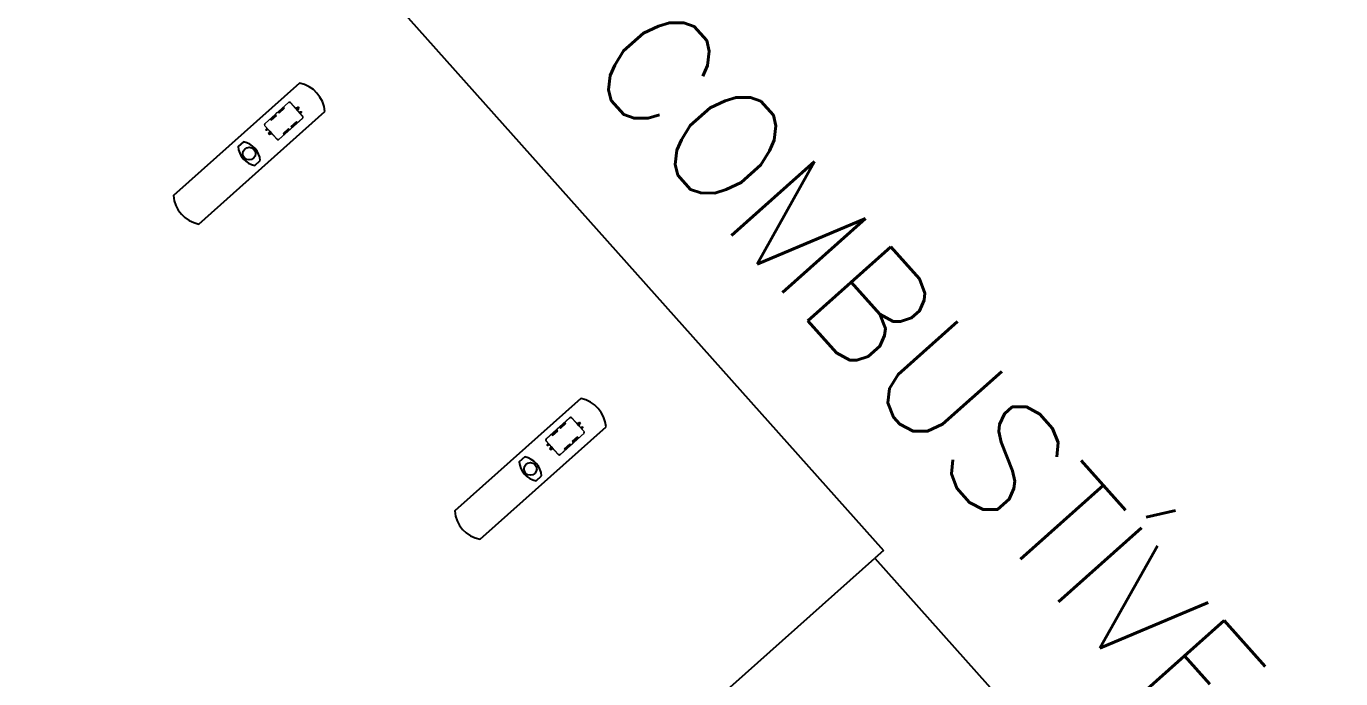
# Model space of a CAD drawing. Header units: millimetres. Extents: x 1111 to 1333, y -447 to -319.
# Drawn here: x 1130.425 to 1132.914, y -439.813 to -438.578 of the extents above; entities that cross this region are included whole.
import ezdxf

# ---------------------------------------------------------------- set-up
doc = ezdxf.new("R2010")
doc.units = ezdxf.units.MM
doc.linetypes.add('HIDDEN', pattern=[0.375, 0.25, -0.125])
for name, color, linetype in [('ARQ-ESTRUTURA', 6, 'Continuous'), ('ARQ-PENA-01', 1, 'Continuous'), ('ARQ-PENA-02', 2, 'Continuous'), ('ARQ-PENA-FINA-CINZA', 8, 'Continuous'), ('ARQ-PROJ-01', 1, 'HIDDEN'), ('ARQ-TEXTO3', 3, 'Continuous')]:
    doc.layers.add(name, color=color, linetype=linetype)
doc.styles.add('ROMANS', font='romans')

# ---------------------------------------------------------------- blocks, each defined once
blk = doc.blocks.new('BOMBA SUPERIOR')
at = {"layer": 'ARQ-PENA-FINA-CINZA', "lineweight": 5}
for p, q in [((807.283, 415.897), (807.282, 415.896)), ((807.282, 415.896), (807.282, 415.852)), ((807.283, 415.895), (807.282, 415.896)), ((807.282, 415.876), (807.283, 415.877)), ((807.32, 415.895), (807.283, 415.897)), ((807.283, 415.897), (807.283, 415.897)), ((807.32, 415.893), (807.283, 415.895)), ((807.283, 415.895), (807.283, 415.895)), ((807.283, 415.877), (807.283, 415.877)), ((807.283, 415.877), (807.31, 415.877)), ((807.295, 415.988), (807.296, 415.994)), ((807.296, 415.982), (807.295, 415.988)), ((807.295, 415.874), (807.295, 415.875)), ((807.295, 415.875), (807.311, 415.875)), ((807.296, 415.994), (807.3, 415.998)), ((807.3, 415.978), (807.296, 415.982)), ((807.3, 415.998), (807.304, 416.002)), ((807.304, 415.974), (807.3, 415.978)), ((807.304, 416.002), (807.31, 416.003)), ((807.31, 415.973), (807.304, 415.974)), ((807.31, 416.003), (807.327, 416.003)), ((807.327, 415.973), (807.31, 415.973)), ((807.321, 415.88), (807.312, 415.879)), ((807.312, 415.879), (807.312, 415.869)), ((807.312, 415.869), (807.312, 415.879)), ((807.312, 415.878), (807.312, 415.878)), ((807.312, 415.878), (807.312, 415.877)), ((807.312, 415.875), (807.312, 415.874)), ((807.321, 415.907), (807.32, 415.906)), ((807.32, 415.906), (807.321, 415.906)), ((807.32, 415.906), (807.32, 415.89)), ((807.32, 415.904), (807.32, 415.903)), ((807.321, 415.903), (807.32, 415.903)), ((807.32, 415.903), (807.321, 415.903)), ((807.321, 415.895), (807.32, 415.895)), ((807.32, 415.895), (807.321, 415.895)), ((807.32, 415.89), (807.321, 415.89)), ((807.323, 415.907), (807.321, 415.907)), ((807.321, 415.907), (807.321, 415.907)), ((807.321, 415.903), (807.321, 415.903)), ((807.321, 415.899), (807.322, 415.901)), ((807.321, 415.897), (807.321, 415.899)), ((807.321, 415.892), (807.321, 415.897)), ((807.321, 415.896), (807.321, 415.895)), ((807.321, 415.856), (807.321, 415.892)), ((807.322, 415.907), (807.342, 415.907)), ((807.322, 415.903), (807.323, 415.905)), ((807.322, 415.901), (807.322, 415.903)), ((807.323, 415.905), (807.324, 415.906)), ((807.323, 415.905), (807.323, 415.905)), ((807.324, 415.906), (807.342, 415.906)), ((807.327, 416.013), (807.327, 415.964)), ((807.346, 416.013), (807.327, 416.013)), ((807.327, 415.964), (807.346, 415.964)), ((807.346, 415.91), (807.338, 415.91)), ((807.338, 415.91), (807.338, 415.837)), ((807.343, 415.909), (807.342, 415.908)), ((807.342, 415.908), (807.342, 415.839)), ((807.342, 415.907), (807.342, 415.907)), ((807.342, 415.907), (807.342, 415.907)), ((807.342, 415.906), (807.342, 415.907)), ((807.342, 415.906), (807.342, 415.906)), ((807.344, 415.909), (807.343, 415.909)), ((807.344, 415.839), (807.344, 415.909)), ((807.344, 415.909), (807.346, 415.909)), ((807.347, 416.101), (807.346, 416.098)), ((807.346, 416.098), (807.346, 416.094)), ((807.346, 416.094), (807.346, 415.654)), ((807.346, 416.083), (807.346, 416.084)), ((807.346, 416.084), (807.348, 416.084)), ((807.347, 416.083), (807.346, 416.083)), ((807.346, 415.964), (807.346, 416.013)), ((807.346, 415.822), (807.346, 415.925)), ((807.346, 415.837), (807.346, 415.91)), ((807.346, 415.839), (807.346, 415.909)), ((807.346, 415.909), (807.346, 415.839)), ((807.348, 416.105), (807.347, 416.103)), ((807.347, 416.103), (807.347, 416.102)), ((807.347, 416.102), (807.347, 416.101)), ((807.349, 416.108), (807.348, 416.105)), ((807.348, 416.084), (807.348, 415.664)), ((807.35, 416.109), (807.349, 416.108)), ((807.351, 416.11), (807.35, 416.109)), ((807.353, 416.112), (807.351, 416.11)), ((807.354, 416.114), (807.353, 416.112)), ((807.355, 416.115), (807.354, 416.114)), ((807.356, 416.116), (807.355, 416.115)), ((807.358, 416.118), (807.356, 416.116)), ((807.36, 416.119), (807.358, 416.118)), ((807.361, 416.12), (807.36, 416.119)), ((807.361, 416.109), (807.36, 416.107)), ((807.36, 416.107), (807.361, 416.104)), ((807.362, 416.12), (807.361, 416.12)), ((807.363, 416.11), (807.361, 416.109)), ((807.361, 416.106), (807.361, 416.107)), ((807.361, 416.107), (807.363, 416.107)), ((807.361, 416.106), (807.361, 416.107)), ((807.363, 416.106), (807.361, 416.106)), ((807.361, 416.104), (807.363, 416.103)), ((807.364, 416.122), (807.362, 416.12)), ((807.365, 416.109), (807.363, 416.11)), ((807.364, 416.109), (807.363, 416.109)), ((807.363, 416.109), (807.363, 416.109)), ((807.363, 416.107), (807.363, 416.109)), ((807.363, 416.109), (807.364, 416.109)), ((807.363, 416.105), (807.363, 416.106)), ((807.363, 416.105), (807.363, 416.105)), ((807.363, 416.105), (807.364, 416.105)), ((807.364, 416.105), (807.363, 416.105)), ((807.363, 416.103), (807.365, 416.104)), ((807.367, 416.123), (807.364, 416.122)), ((807.364, 416.109), (807.364, 416.109)), ((807.364, 416.109), (807.364, 416.107)), ((807.364, 416.107), (807.365, 416.107)), ((807.365, 416.106), (807.364, 416.106)), ((807.364, 416.106), (807.364, 416.105)), ((807.364, 416.105), (807.364, 416.105)), ((807.367, 416.107), (807.365, 416.109)), ((807.365, 416.104), (807.367, 416.107)), ((807.365, 416.107), (807.365, 416.106)), ((807.365, 416.107), (807.365, 416.106)), ((807.368, 416.123), (807.367, 416.123)), ((807.372, 416.123), (807.368, 416.123)), ((807.375, 416.124), (807.372, 416.123)), ((807.376, 416.124), (807.375, 416.124)), ((807.386, 416.124), (807.376, 416.124)), ((807.386, 416.122), (808.126, 416.122)), ((807.387, 416.124), (808.125, 416.124)), ((807.715, 416.107), (807.543, 416.107)), ((807.543, 416.107), (807.543, 416.084)), ((807.543, 416.084), (807.715, 416.084)), ((807.715, 416.084), (807.715, 416.107)), ((807.742, 416.125), (807.745, 416.128)), ((807.742, 416.124), (807.745, 416.127)), ((807.743, 416.125), (807.742, 416.125)), ((807.742, 416.125), (807.742, 416.124)), ((807.745, 416.128), (807.767, 416.128)), ((807.745, 416.127), (807.767, 416.127)), ((807.767, 416.128), (807.77, 416.125)), ((807.767, 416.127), (807.77, 416.124)), ((807.77, 416.125), (807.769, 416.125)), ((807.77, 416.124), (807.77, 416.125)), ((807.968, 416.107), (807.797, 416.107)), ((807.797, 416.107), (807.797, 416.084)), ((807.797, 416.084), (807.968, 416.084)), ((807.968, 416.084), (807.968, 416.107)), ((808.136, 416.124), (808.126, 416.124)), ((808.137, 416.124), (808.136, 416.124)), ((808.14, 416.123), (808.137, 416.124)), ((808.143, 416.123), (808.14, 416.123)), ((808.144, 416.123), (808.143, 416.123)), ((808.147, 416.122), (808.144, 416.123)), ((808.146, 416.109), (808.145, 416.107)), ((808.145, 416.107), (808.146, 416.104)), ((808.149, 416.11), (808.146, 416.109)), ((808.146, 416.104), (808.149, 416.103)), ((808.15, 416.12), (808.147, 416.122)), ((808.148, 416.107), (808.147, 416.107)), ((808.147, 416.107), (808.147, 416.106)), ((808.147, 416.106), (808.147, 416.107)), ((808.147, 416.106), (808.148, 416.106)), ((808.149, 416.109), (808.148, 416.109)), ((808.148, 416.109), (808.148, 416.109)), ((808.148, 416.109), (808.148, 416.107)), ((808.148, 416.109), (808.149, 416.109)), ((808.148, 416.106), (808.148, 416.105)), ((808.148, 416.105), (808.148, 416.105)), ((808.148, 416.105), (808.149, 416.105)), ((808.149, 416.105), (808.148, 416.105)), ((808.151, 416.109), (808.149, 416.11)), ((808.15, 416.109), (808.149, 416.109)), ((808.149, 416.109), (808.149, 416.107)), ((808.149, 416.107), (808.15, 416.107)), ((808.15, 416.106), (808.149, 416.106)), ((808.149, 416.106), (808.149, 416.105)), ((808.149, 416.105), (808.15, 416.105)), ((808.149, 416.103), (808.151, 416.104)), ((808.151, 416.12), (808.15, 416.12)), ((808.15, 416.106), (808.15, 416.107)), ((808.15, 416.107), (808.15, 416.106)), ((808.152, 416.119), (808.151, 416.12)), ((808.152, 416.107), (808.151, 416.109)), ((808.151, 416.104), (808.152, 416.107)), ((808.154, 416.118), (808.152, 416.119)), ((808.156, 416.116), (808.154, 416.118)), ((808.157, 416.115), (808.156, 416.116)), ((808.158, 416.114), (808.157, 416.115)), ((808.159, 416.112), (808.158, 416.114)), ((808.161, 416.11), (808.159, 416.112)), ((808.162, 416.109), (808.161, 416.11)), ((808.162, 416.108), (808.162, 416.109)), ((808.163, 416.105), (808.162, 416.108)), ((808.164, 416.103), (808.163, 416.105)), ((808.165, 416.102), (808.164, 416.103)), ((808.164, 415.664), (808.164, 416.084)), ((808.164, 416.084), (808.166, 416.084)), ((808.165, 416.101), (808.165, 416.102)), ((808.165, 416.098), (808.165, 416.101)), ((808.165, 416.095), (808.165, 416.098)), ((808.166, 416.094), (808.165, 416.095)), ((808.165, 416.084), (808.165, 416.083)), ((808.165, 416.083), (808.166, 416.083)), ((808.166, 415.654), (808.166, 416.094)), ((808.166, 415.822), (808.166, 415.925)), ((808.166, 415.837), (808.166, 415.91)), ((808.166, 415.91), (808.173, 415.91)), ((808.166, 415.839), (808.166, 415.909)), ((808.166, 415.909), (808.166, 415.839)), ((808.167, 415.909), (808.166, 415.909)), ((808.167, 415.909), (808.168, 415.909)), ((808.167, 415.839), (808.167, 415.909)), ((808.168, 415.909), (808.169, 415.908)), ((808.169, 415.908), (808.169, 415.839)), ((808.17, 415.907), (808.169, 415.907)), ((808.169, 415.906), (808.169, 415.907)), ((808.17, 415.906), (808.169, 415.906)), ((808.19, 415.907), (808.17, 415.907)), ((808.17, 415.907), (808.17, 415.907)), ((808.188, 415.906), (808.17, 415.906)), ((808.173, 415.91), (808.173, 415.837)), ((808.188, 415.907), (808.19, 415.907)), ((808.188, 415.905), (808.188, 415.906)), ((808.189, 415.905), (808.188, 415.905)), ((808.19, 415.903), (808.189, 415.905)), ((808.19, 415.907), (808.191, 415.907)), ((808.19, 415.901), (808.19, 415.903)), ((808.19, 415.899), (808.19, 415.901)), ((808.191, 415.897), (808.19, 415.899)), ((808.191, 415.907), (808.192, 415.906)), ((808.191, 415.903), (808.192, 415.903)), ((808.192, 415.903), (808.191, 415.903)), ((808.191, 415.892), (808.191, 415.897)), ((808.191, 415.896), (808.191, 415.895)), ((808.191, 415.895), (808.192, 415.895)), ((808.191, 415.856), (808.191, 415.892)), ((808.192, 415.89), (808.191, 415.89)), ((808.191, 415.88), (808.199, 415.879)), ((808.192, 415.906), (808.192, 415.906)), ((808.192, 415.906), (808.192, 415.89)), ((808.192, 415.904), (808.192, 415.903)), ((808.192, 415.903), (808.192, 415.903)), ((808.192, 415.895), (808.228, 415.897)), ((808.192, 415.893), (808.228, 415.895)), ((808.192, 415.895), (808.192, 415.895)), ((808.199, 415.879), (808.199, 415.869)), ((808.199, 415.869), (808.199, 415.879)), ((808.2, 415.878), (808.199, 415.877)), ((808.199, 415.877), (808.199, 415.877)), ((808.199, 415.875), (808.2, 415.874)), ((808.2, 415.878), (808.2, 415.878)), ((808.216, 415.875), (808.2, 415.875)), ((808.228, 415.877), (808.201, 415.877)), ((808.217, 415.874), (808.216, 415.875)), ((808.228, 415.897), (808.229, 415.897)), ((808.228, 415.895), (808.229, 415.895)), ((808.229, 415.877), (808.228, 415.877)), ((808.229, 415.897), (808.23, 415.896)), ((808.229, 415.895), (808.23, 415.896)), ((808.23, 415.876), (808.229, 415.877)), ((808.23, 415.896), (808.23, 415.852)), ((807.282, 415.872), (807.283, 415.87)), ((807.282, 415.852), (807.283, 415.853)), ((807.282, 415.852), (807.283, 415.851)), ((807.283, 415.87), (807.283, 415.87)), ((807.283, 415.87), (807.31, 415.87)), ((807.283, 415.853), (807.32, 415.855)), ((807.283, 415.853), (807.283, 415.853)), ((807.283, 415.851), (807.32, 415.852)), ((807.283, 415.851), (807.283, 415.851)), ((807.295, 415.873), (807.295, 415.874)), ((807.311, 415.873), (807.295, 415.873)), ((807.295, 415.873), (807.295, 415.873)), ((807.295, 415.873), (807.295, 415.873)), ((807.312, 415.873), (807.312, 415.873)), ((807.312, 415.87), (807.312, 415.87)), ((807.312, 415.87), (807.312, 415.869)), ((807.312, 415.869), (807.313, 415.869)), ((807.321, 415.867), (807.312, 415.869)), ((807.321, 415.859), (807.32, 415.859)), ((807.32, 415.859), (807.32, 415.842)), ((807.32, 415.852), (807.32, 415.853)), ((807.32, 415.853), (807.321, 415.853)), ((807.321, 415.852), (807.32, 415.852)), ((807.321, 415.845), (807.32, 415.844)), ((807.32, 415.844), (807.321, 415.844)), ((807.32, 415.842), (807.32, 415.841)), ((807.32, 415.841), (807.321, 415.841)), ((807.321, 415.851), (807.321, 415.856)), ((807.321, 415.848), (807.321, 415.851)), ((807.322, 415.846), (807.321, 415.848)), ((807.321, 415.841), (807.321, 415.84)), ((807.321, 415.84), (807.322, 415.84)), ((807.322, 415.844), (807.322, 415.846)), ((807.323, 415.843), (807.322, 415.844)), ((807.342, 415.84), (807.322, 415.84)), ((807.322, 415.84), (807.323, 415.84)), ((807.323, 415.842), (807.323, 415.843)), ((807.324, 415.842), (807.323, 415.842)), ((807.342, 415.841), (807.324, 415.842)), ((807.338, 415.837), (807.346, 415.837)), ((807.342, 415.841), (807.342, 415.841)), ((807.342, 415.84), (807.342, 415.84)), ((807.342, 415.839), (807.342, 415.839)), ((807.342, 415.839), (807.343, 415.839)), ((807.343, 415.839), (807.344, 415.839)), ((807.344, 415.839), (807.346, 415.839)), ((807.346, 415.839), (807.346, 415.839)), ((807.346, 415.664), (807.346, 415.665)), ((807.346, 415.665), (807.347, 415.665)), ((807.348, 415.664), (807.346, 415.664)), ((807.346, 415.654), (807.346, 415.651)), ((807.346, 415.651), (807.347, 415.647)), ((807.347, 415.647), (807.347, 415.646)), ((807.347, 415.646), (807.348, 415.642)), ((807.348, 415.642), (807.35, 415.639)), ((807.35, 415.639), (807.351, 415.638)), ((807.351, 415.638), (807.353, 415.634)), ((807.353, 415.634), (807.355, 415.632)), ((807.355, 415.632), (807.357, 415.631)), ((807.358, 415.643), (807.357, 415.641)), ((807.357, 415.641), (807.358, 415.639)), ((807.357, 415.631), (807.36, 415.628)), ((807.36, 415.645), (807.358, 415.641)), ((807.36, 415.645), (807.358, 415.643)), ((807.358, 415.641), (807.36, 415.637)), ((807.358, 415.639), (807.36, 415.637)), ((807.361, 415.646), (807.36, 415.645)), ((807.363, 415.646), (807.36, 415.645)), ((807.361, 415.643), (807.36, 415.641)), ((807.36, 415.641), (807.361, 415.638)), ((807.36, 415.637), (807.361, 415.636)), ((807.36, 415.637), (807.363, 415.635)), ((807.36, 415.628), (807.361, 415.627)), ((807.363, 415.646), (807.361, 415.646)), ((807.363, 415.645), (807.361, 415.643)), ((807.361, 415.64), (807.361, 415.641)), ((807.361, 415.641), (807.363, 415.641)), ((807.361, 415.64), (807.361, 415.641)), ((807.363, 415.64), (807.361, 415.64)), ((807.361, 415.638), (807.363, 415.637)), ((807.361, 415.636), (807.363, 415.635)), ((807.361, 415.627), (807.364, 415.626)), ((807.367, 415.645), (807.363, 415.646)), ((807.367, 415.645), (807.363, 415.646)), ((807.365, 415.643), (807.363, 415.645)), ((807.363, 415.641), (807.363, 415.643)), ((807.363, 415.643), (807.364, 415.643)), ((807.364, 415.642), (807.363, 415.642)), ((807.363, 415.642), (807.363, 415.642)), ((807.363, 415.639), (807.363, 415.64)), ((807.363, 415.639), (807.363, 415.639)), ((807.363, 415.639), (807.364, 415.639)), ((807.364, 415.639), (807.363, 415.639)), ((807.363, 415.637), (807.365, 415.638)), ((807.363, 415.635), (807.367, 415.637)), ((807.363, 415.635), (807.367, 415.637)), ((807.364, 415.643), (807.364, 415.641)), ((807.364, 415.642), (807.364, 415.642)), ((807.364, 415.641), (807.365, 415.641)), ((807.365, 415.64), (807.364, 415.64)), ((807.364, 415.64), (807.364, 415.639)), ((807.364, 415.639), (807.364, 415.639)), ((807.364, 415.626), (807.368, 415.625)), ((807.367, 415.641), (807.365, 415.643)), ((807.365, 415.638), (807.367, 415.641)), ((807.365, 415.641), (807.365, 415.64)), ((807.365, 415.641), (807.365, 415.64)), ((807.368, 415.641), (807.367, 415.645)), ((807.368, 415.643), (807.367, 415.645)), ((807.367, 415.637), (807.368, 415.641)), ((807.367, 415.637), (807.368, 415.639)), ((807.369, 415.641), (807.368, 415.643)), ((807.368, 415.639), (807.369, 415.641)), ((807.368, 415.625), (807.369, 415.625)), ((807.369, 415.625), (807.374, 415.624)), ((807.374, 415.624), (807.376, 415.624)), ((807.376, 415.624), (807.386, 415.624)), ((807.386, 415.624), (807.386, 415.626)), ((807.386, 415.626), (808.126, 415.626)), ((807.386, 415.624), (807.387, 415.624)), ((807.387, 415.624), (807.386, 415.624)), ((808.125, 415.624), (807.387, 415.624)), ((807.387, 415.624), (807.388, 415.624)), ((807.716, 415.663), (807.544, 415.663)), ((807.544, 415.663), (807.544, 415.64)), ((807.544, 415.64), (807.716, 415.64)), ((807.716, 415.64), (807.716, 415.663)), ((807.742, 415.623), (807.742, 415.624)), ((807.742, 415.624), (807.745, 415.62)), ((807.745, 415.619), (807.742, 415.623)), ((807.742, 415.623), (807.743, 415.623)), ((807.745, 415.62), (807.767, 415.62)), ((807.767, 415.619), (807.745, 415.619)), ((807.767, 415.62), (807.77, 415.624)), ((807.77, 415.623), (807.767, 415.619)), ((807.77, 415.623), (807.769, 415.623)), ((807.77, 415.624), (807.77, 415.623)), ((807.968, 415.663), (807.796, 415.663)), ((807.796, 415.663), (807.796, 415.64)), ((807.796, 415.64), (807.968, 415.64)), ((807.968, 415.64), (807.968, 415.663)), ((808.125, 415.624), (808.125, 415.624)), ((808.125, 415.624), (808.136, 415.624)), ((808.126, 415.624), (808.125, 415.624)), ((808.126, 415.626), (808.126, 415.624)), ((808.136, 415.624), (808.138, 415.624)), ((808.138, 415.624), (808.142, 415.625)), ((808.142, 415.625), (808.144, 415.625)), ((808.145, 415.645), (808.143, 415.641)), ((808.145, 415.645), (808.143, 415.643)), ((808.143, 415.643), (808.143, 415.641)), ((808.143, 415.641), (808.145, 415.637)), ((808.143, 415.641), (808.143, 415.639)), ((808.143, 415.639), (808.145, 415.637)), ((808.147, 415.646), (808.144, 415.646)), ((808.144, 415.646), (808.144, 415.641)), ((808.144, 415.641), (808.147, 415.641)), ((808.144, 415.625), (808.147, 415.626)), ((808.146, 415.646), (808.145, 415.645)), ((808.149, 415.646), (808.145, 415.645)), ((808.146, 415.643), (808.145, 415.641)), ((808.145, 415.641), (808.146, 415.638)), ((808.145, 415.637), (808.146, 415.636)), ((808.145, 415.637), (808.149, 415.635)), ((808.149, 415.646), (808.146, 415.646)), ((808.149, 415.645), (808.146, 415.643)), ((808.146, 415.638), (808.149, 415.637)), ((808.146, 415.636), (808.149, 415.635)), ((808.147, 415.641), (808.147, 415.646)), ((808.147, 415.641), (808.147, 415.64)), ((808.147, 415.64), (808.147, 415.641)), ((808.147, 415.641), (808.148, 415.641)), ((808.147, 415.64), (808.148, 415.64)), ((808.147, 415.626), (808.15, 415.627)), ((808.148, 415.641), (808.148, 415.643)), ((808.148, 415.643), (808.149, 415.643)), ((808.149, 415.642), (808.148, 415.642)), ((808.148, 415.642), (808.148, 415.642)), ((808.148, 415.64), (808.148, 415.639)), ((808.148, 415.639), (808.148, 415.639)), ((808.148, 415.639), (808.149, 415.639)), ((808.149, 415.639), (808.148, 415.639)), ((808.152, 415.645), (808.149, 415.646)), ((808.152, 415.645), (808.149, 415.646)), ((808.151, 415.643), (808.149, 415.645)), ((808.149, 415.643), (808.149, 415.641)), ((808.15, 415.642), (808.149, 415.642)), ((808.149, 415.641), (808.15, 415.641)), ((808.15, 415.64), (808.149, 415.64)), ((808.149, 415.64), (808.149, 415.639)), ((808.149, 415.639), (808.15, 415.639)), ((808.149, 415.637), (808.151, 415.638)), ((808.149, 415.635), (808.152, 415.637)), ((808.149, 415.635), (808.152, 415.637)), ((808.15, 415.64), (808.15, 415.641)), ((808.15, 415.641), (808.15, 415.64)), ((808.15, 415.627), (808.152, 415.628)), ((808.152, 415.641), (808.151, 415.643)), ((808.151, 415.638), (808.152, 415.641)), ((808.154, 415.641), (808.152, 415.645)), ((808.154, 415.643), (808.152, 415.645)), ((808.152, 415.637), (808.154, 415.641)), ((808.152, 415.637), (808.154, 415.639)), ((808.152, 415.628), (808.155, 415.631)), ((808.154, 415.641), (808.154, 415.643)), ((808.154, 415.639), (808.154, 415.641)), ((808.155, 415.631), (808.157, 415.632)), ((808.157, 415.632), (808.158, 415.634)), ((808.158, 415.634), (808.161, 415.638)), ((808.161, 415.638), (808.162, 415.639)), ((808.162, 415.639), (808.163, 415.642)), ((808.163, 415.642), (808.165, 415.646)), ((808.166, 415.664), (808.164, 415.664)), ((808.166, 415.665), (808.165, 415.665)), ((808.165, 415.665), (808.165, 415.664)), ((808.165, 415.651), (808.166, 415.654)), ((808.165, 415.647), (808.165, 415.651)), ((808.165, 415.646), (808.165, 415.647)), ((808.167, 415.839), (808.166, 415.839)), ((808.166, 415.839), (808.166, 415.839)), ((808.173, 415.837), (808.166, 415.837)), ((808.184, 415.784), (808.166, 415.784)), ((808.166, 415.784), (808.166, 415.734)), ((808.166, 415.734), (808.184, 415.734)), ((808.168, 415.839), (808.167, 415.839)), ((808.169, 415.839), (808.168, 415.839)), ((808.169, 415.841), (808.17, 415.841)), ((808.169, 415.84), (808.17, 415.84)), ((808.169, 415.839), (808.169, 415.839)), ((808.17, 415.841), (808.188, 415.842)), ((808.17, 415.84), (808.19, 415.84)), ((808.184, 415.734), (808.184, 415.784)), ((808.184, 415.774), (808.201, 415.774)), ((808.201, 415.745), (808.184, 415.745)), ((808.188, 415.842), (808.189, 415.843)), ((808.188, 415.842), (808.188, 415.842)), ((808.19, 415.84), (808.188, 415.84)), ((808.189, 415.844), (808.19, 415.846)), ((808.189, 415.843), (808.189, 415.844)), ((808.19, 415.848), (808.191, 415.851)), ((808.19, 415.846), (808.19, 415.848)), ((808.191, 415.841), (808.19, 415.84)), ((808.19, 415.84), (808.19, 415.84)), ((808.191, 415.867), (808.199, 415.869)), ((808.191, 415.859), (808.192, 415.859)), ((808.191, 415.851), (808.191, 415.856)), ((808.191, 415.852), (808.192, 415.852)), ((808.191, 415.845), (808.192, 415.844)), ((808.192, 415.841), (808.191, 415.841)), ((808.192, 415.859), (808.192, 415.842)), ((808.228, 415.853), (808.192, 415.855)), ((808.192, 415.852), (808.192, 415.853)), ((808.192, 415.853), (808.192, 415.853)), ((808.192, 415.852), (808.228, 415.851)), ((808.192, 415.844), (808.192, 415.844)), ((808.192, 415.842), (808.192, 415.841)), ((808.2, 415.873), (808.199, 415.873)), ((808.199, 415.873), (808.199, 415.873)), ((808.199, 415.87), (808.199, 415.87)), ((808.199, 415.87), (808.2, 415.87)), ((808.199, 415.869), (808.2, 415.869)), ((808.2, 415.873), (808.216, 415.873)), ((808.2, 415.87), (808.2, 415.869)), ((808.228, 415.87), (808.201, 415.87)), ((808.201, 415.774), (808.207, 415.773)), ((808.207, 415.746), (808.201, 415.745)), ((808.207, 415.773), (808.212, 415.77)), ((808.212, 415.749), (808.207, 415.746)), ((808.212, 415.77), (808.215, 415.765)), ((808.215, 415.754), (808.212, 415.749)), ((808.215, 415.765), (808.216, 415.76)), ((808.216, 415.76), (808.215, 415.754)), ((808.216, 415.873), (808.216, 415.873)), ((808.216, 415.873), (808.217, 415.873)), ((808.217, 415.873), (808.217, 415.874)), ((808.229, 415.87), (808.228, 415.87)), ((808.229, 415.853), (808.228, 415.853)), ((808.228, 415.851), (808.229, 415.851)), ((808.23, 415.872), (808.229, 415.87)), ((808.23, 415.852), (808.229, 415.853)), ((808.229, 415.851), (808.23, 415.852))]:
    blk.add_line(p, q, dxfattribs=at)
for centre, radius in [((807.363, 416.107), 0.00513), ((807.363, 416.107), 0.00546), ((808.148, 416.107), 0.00513), ((808.149, 416.107), 0.00546)]:
    blk.add_circle(centre, radius, dxfattribs=at)
blk = doc.blocks.new('1')
at = {"layer": 'ARQ-ESTRUTURA', "color": 8}
for points in [[(72.267, -15.475, 0.333333), (71.867, -15.027), (71.739, -15.141, 0.333333), (72.138, -15.589)], [(78.923, -22.937, 0.333333), (78.524, -22.489), (78.395, -22.604, 0.333333), (78.795, -23.052)]]:
    blk.add_lwpolyline(points, format="xyb", close=True, dxfattribs=at)
for centre in [(72.003, -15.308), (72.003, -15.308), (78.659, -22.77), (78.659, -22.77)]:
    blk.add_circle(centre, 0.15, dxfattribs=at)
at = {"layer": 'ARQ-PENA-01', "color": 8}
blk.add_line((65.712, -0.819), (87.013, -24.699), dxfattribs=at)
at = {"layer": 'ARQ-PENA-02', "color": 8}
for p, q in [((72.293, -37.829), (86.808, -24.882)), ((86.808, -24.882), (93.997, -32.942))]:
    blk.add_line(p, q, dxfattribs=at)
for points in [[(73.795, -14.312, 0.333333), (73.196, -13.641), (70.211, -16.303, 0.333333), (70.81, -16.975)], [(80.451, -21.775, 0.333333), (79.852, -21.103), (76.867, -23.766, 0.333333), (77.466, -24.438)]]:
    blk.add_lwpolyline(points, format="xyb", close=True, dxfattribs=at)
at = {"layer": 'ARQ-PROJ-01', "color": 8, "ltscale": 1.5}
blk.add_line((87.013, -24.699), (86.808, -24.882), dxfattribs=at)
at = {"color": 8, "rotation": 41.73269995827509}
for p in [(-253.144, -862.571), (-246.488, -870.033)]:
    blk.add_blockref('BOMBA SUPERIOR', p, dxfattribs=at)
at = {"layer": 'ARQ-TEXTO3', "insert": (82.6, -14.352), "char_height": 2.6325, "width": 50.04383, "attachment_point": 5, "rotation": 311.7327, "style": 'ROMANS'}
blk.add_mtext('POSTO DE COMBUSTÍVEIS', dxfattribs=at)

msp = doc.modelspace()

# ---------------------------------------------------------------- block references
at = {"xscale": 0.08, "yscale": 0.08, "zscale": 0.08}
msp.add_blockref('1', (1125.0871, -437.5943), dxfattribs=at)

doc.saveas('drawing.dxf')
